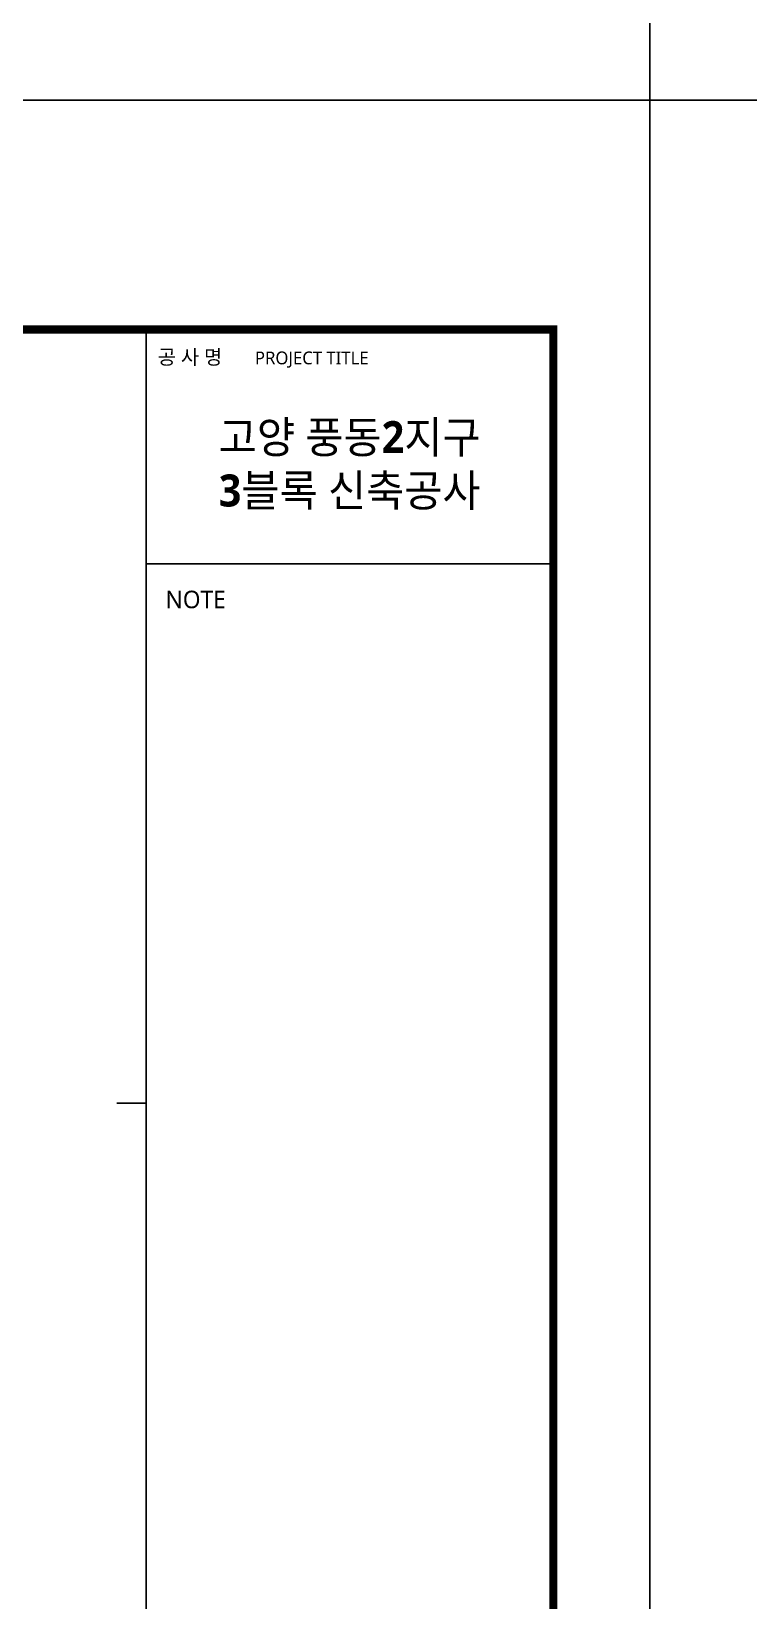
# Model space of a CAD drawing. Extents: x 10983 to 44623, y -18406 to 11294.
# Drawn here: x 18330 to 19563, y 2775 to 5472 of the extents above; entities that cross this region are included whole.
import ezdxf
from ezdxf.enums import TextEntityAlignment as Align

# ---------------------------------------------------------------- set-up
doc = ezdxf.new("R2010")
doc.units = 0
doc.header["$LTSCALE"] = 100
doc.header["$MEASUREMENT"] = 0
doc.layers.get('0').update_dxf_attribs({"linetype": 'CONTINUOUS'})
doc.layers.get('Defpoints').update_dxf_attribs({"color": 165, "linetype": 'CONTINUOUS'})
for name, color, linetype in [('0-TEXT', 3, 'CONTINUOUS'), ('form', 7, 'CONTINUOUS'), ('form_TEX', 7, 'CONTINUOUS'), ('TG-TABLE.TEX', 7, 'CONTINUOUS'), ('TXT', 3, 'CONTINUOUS')]:
    doc.layers.add(name, color=color, linetype=linetype)
doc.styles.add('VICON TEXT', font='malgun.ttf')
doc.styles.add('맑은고딕', font='malgun.ttf')

# ---------------------------------------------------------------- blocks, each defined once
blk = doc.blocks.new('Deck_Sh01')
at = {"layer": 'Defpoints'}
blk.add_lwpolyline([(-517.5, -296.1), (7892.5, -296.1), (7892.5, 5644), (-517.5, 5644)], close=True, dxfattribs=at)
at = {"layer": 'form', "color": 30}
for p, q in [((7026.8, 5250), (7026.8, -68.2)), ((7026.8, 3920.4), (6976.8, 3920.4))]:
    blk.add_line(p, q, dxfattribs=at)
at = {"layer": 'form'}
blk.add_line((7726.8, 4847.2), (7026.8, 4847.2), dxfattribs=at)
at = {"layer": 'form', "color": 30, "const_width": 14.2}
blk.add_lwpolyline([(-226.8, 5250), (-226.8, -68.2), (7726.8, -68.2), (7726.8, 5250)], close=True, dxfattribs=at)
at = {"layer": 'form_TEX', "ltscale": 2, "style": 'VICON TEXT'}
for s, height, p in [('공 사 명', 25, (7046.8, 5190)), ('PROJECT TITLE', 22, (7214, 5190))]:
    blk.add_text(s, height=height, dxfattribs=at).set_placement(p)
at = {"layer": 'form_TEX', "color": 1, "ltscale": 2, "style": 'VICON TEXT'}
blk.add_text('NOTE', height=30, dxfattribs=at).set_placement((7060.3, 4770.9))
at = {"layer": 'TG-TABLE.TEX', "color": 3, "ltscale": 0.5, "style": 'VICON TEXT'}
blk.add_attdef('DKTYT', text='', height=100, dxfattribs=at).set_placement((2425.2, 5047), align=Align.RIGHT)
at = {"layer": 'TXT', "ltscale": 0.5, "style": 'VICON TEXT'}
blk.add_attdef('DKTYR', text='', height=45, dxfattribs=at).set_placement((7248.4, 1495), align=Align.RIGHT)
blk = doc.blocks.new('Deck_Sh03')
at = {"layer": 'Defpoints'}
blk.add_lwpolyline([(-517.5, -296.1), (7892.5, -296.1), (7892.5, 5644), (-517.5, 5644)], close=True, dxfattribs=at)
at = {"layer": 'TG-TABLE.TEX', "color": 3, "ltscale": 0.5, "style": 'VICON TEXT'}
blk.add_attdef('DKTYT', text='', height=100, dxfattribs=at).set_placement((2425.2, 5047), align=Align.RIGHT)
at = {"layer": 'TXT', "ltscale": 0.5, "style": 'VICON TEXT'}
blk.add_attdef('DKTYR', text='', height=45, dxfattribs=at).set_placement((7248.4, 1495), align=Align.RIGHT)

msp = doc.modelspace()

# ---------------------------------------------------------------- block references
at = {"ltscale": 0.5}
for name, p in [('Deck_Sh01', (11500, 5650)), ('Deck_Sh03', (19910, 5650)), ('Deck_Sh01', (11500, -290.1)), ('Deck_Sh03', (19910, -290.1))]:
    msp.add_blockref(name, p, dxfattribs=at)

# ---------------------------------------------------------------- texts
at = {"layer": '0-TEXT', "color": 3, "ltscale": 0.5, "insert": (18876.8, 4726), "char_height": 55, "width": 700, "attachment_point": 5, "style": '맑은고딕'}
msp.add_mtext('{\\fMalgun Gothic|b1|i0|c129|p50;\\W0.95;고양 풍동2지구 \\P3블록 신축공사}', dxfattribs=at)

doc.saveas('drawing.dxf')
